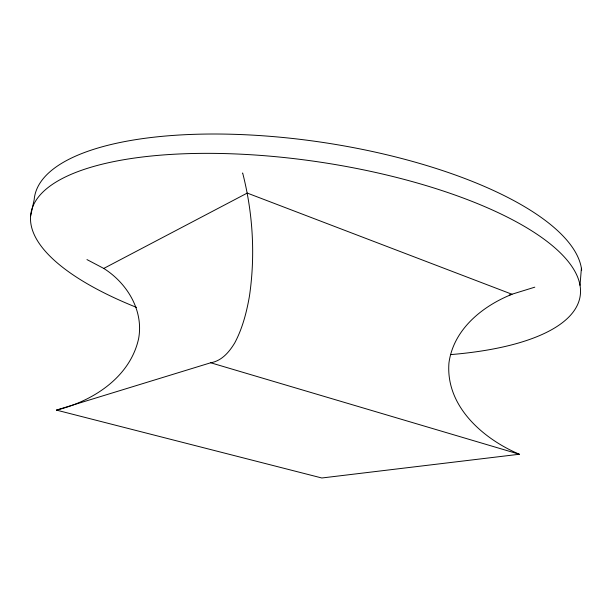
<?xml version="1.0" encoding="UTF-8"?>
<svg xmlns="http://www.w3.org/2000/svg" width="612" height="612" viewBox="0 0 612 612"><rect width="100%" height="100%" fill="white"/><g stroke="black" fill="none" stroke-linecap="round" stroke-linejoin="round"><path stroke-width="0.92" d="M580.008 285.314L581.4 268.247M534.796 287.173L509.276 295.053M242.635 172.959L242.643 172.936C252.955 213.106 255.479 255.334 249.405 296.384C246.575 312.449 242.459 328.422 234.748 342.904C229.248 351.999 221.758 360.935 210.696 362.771L56.426 410.101L321.828 477.987L519.358 454.249C482.922 438.758 445.498 406.131 448.948 362.916C453.461 329.44 482.348 306.115 512.037 294.273L247.248 193.071L103.765 268.431L86.965 259.587M30.6 216.028L34.173 199.719A276.586 97.147 8.5 0 1 306.474 140.14A276.586 97.147 8.5 0 1 581.668 270.183M56.426 410.101C92.733 401.281 130.096 377.336 138.61 338.673C143.828 310.483 127.12 283.165 103.765 268.431M210.696 362.771L519.358 454.249M136.507 307.385A277.71 93.904 8.5 0 1 109.793 162.432A277.71 93.904 8.5 0 1 520.261 224.007A277.71 93.904 8.5 0 1 451.044 354.57"/></g></svg>
